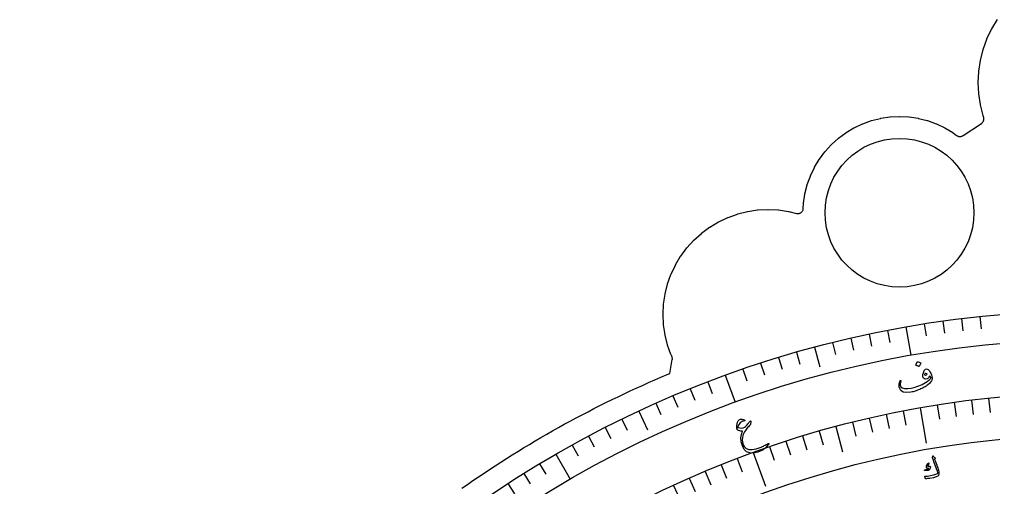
# Model space of a CAD drawing. Header units: millimetres. Extents: x -59 to 59, y -59 to 76.
# Drawn here: x -57.8 to -5.3, y 48.3 to 73.5 of the extents above; entities that cross this region are included whole.
import ezdxf

# ---------------------------------------------------------------- set-up
doc = ezdxf.new("R2010")
doc.units = ezdxf.units.MM
for name, color, linetype in [('CUT_INNER', 6, 'Continuous'), ('CUT_OUTER', 1, 'Continuous'), ('ENGRAVE', 7, 'Continuous'), ('ENGRAVE_FINE', 8, 'Continuous'), ('TEXT', 5, 'Continuous')]:
    doc.layers.add(name, color=color, linetype=linetype)

msp = doc.modelspace()

# ---------------------------------------------------------------- linework, layer by layer
at = {"layer": 'CUT_INNER'}
msp.add_circle((-10.384, 63.1014), 4.012, dxfattribs=at)
at = {"layer": 'CUT_OUTER'}
msp.add_lwpolyline([(-33.9727, 48.2375), (-33.6761, 48.445), (-33.3782, 48.6508), (-33.079, 48.8547), (-32.7786, 49.0567), (-32.477, 49.2569), (-32.1742, 49.4553), (-31.8701, 49.6517), (-31.5649, 49.8464), (-31.2584, 50.0391), (-30.9508, 50.23), (-30.642, 50.4189), (-30.3321, 50.606), (-30.021, 50.7911), (-29.7088, 50.9744), (-29.3954, 51.1557), (-29.081, 51.3351), (-28.7655, 51.5126), (-28.4488, 51.6881), (-28.1312, 51.8617), (-27.8124, 52.0334), (-27.4926, 52.203), (-27.1718, 52.3707), (-26.8499, 52.5365), (-26.5271, 52.7002), (-26.2032, 52.862), (-25.8784, 53.0218), (-25.5525, 53.1796), (-25.2258, 53.3354), (-24.898, 53.4891), (-24.5693, 53.6409), (-24.2397, 53.7907), (-23.9092, 53.9384), (-23.5778, 54.0841), (-23.2455, 54.2277), (-22.9124, 54.3693), (-22.7531, 54.4359), (-22.6293, 55.1787), (-22.6258, 55.2088), (-22.6254, 55.2392), (-22.6281, 55.2694), (-22.6338, 55.2992), (-22.6424, 55.3282), (-22.654, 55.3563), (-22.6937, 55.4402), (-22.6993, 55.4538), (-22.8816, 55.9633), (-22.8859, 55.9774), (-23.0174, 56.5023), (-23.0202, 56.5167), (-23.0996, 57.0519), (-23.1011, 57.0666), (-23.1276, 57.607), (-23.1276, 57.6217), (-23.1011, 58.1622), (-23.0996, 58.1768), (-23.0202, 58.7121), (-23.0174, 58.7265), (-22.8859, 59.2514), (-22.8816, 59.2655), (-22.6993, 59.775), (-22.6937, 59.7886), (-22.4624, 60.2777), (-22.4554, 60.2907), (-22.1772, 60.7548), (-22.1691, 60.7671), (-21.8467, 61.2017), (-21.8374, 61.2131), (-21.474, 61.614), (-21.4636, 61.6244), (-21.0627, 61.9878), (-21.0513, 61.9971), (-20.6167, 62.3195), (-20.6044, 62.3276), (-20.1403, 62.6058), (-20.1273, 62.6127), (-19.6382, 62.8441), (-19.6246, 62.8497), (-19.1151, 63.032), (-19.101, 63.0363), (-18.5761, 63.1678), (-18.5617, 63.1706), (-18.0265, 63.25), (-18.0118, 63.2515), (-17.4714, 63.278), (-17.4566, 63.278), (-16.9162, 63.2515), (-16.9015, 63.25), (-16.3663, 63.1706), (-16.3519, 63.1678), (-15.9368, 63.0638), (-15.9079, 63.0581), (-15.8786, 63.0552), (-15.8492, 63.0552), (-15.8199, 63.0581), (-15.791, 63.0638), (-15.7628, 63.0724), (-15.7356, 63.0836), (-15.7097, 63.0975), (-15.6852, 63.1139), (-15.6624, 63.1325), (-15.6416, 63.1533), (-15.6229, 63.1761), (-15.6066, 63.2006), (-15.5927, 63.2265), (-15.5814, 63.2537), (-15.5729, 63.2819), (-15.5672, 63.3108), (-15.5643, 63.3401), (-15.5514, 63.6029), (-15.5499, 63.6176), (-15.4773, 64.107), (-15.4744, 64.1214), (-15.3542, 64.6014), (-15.35, 64.6155), (-15.1833, 65.0814), (-15.1776, 65.0949), (-14.9661, 65.5422), (-14.9591, 65.5552), (-14.7048, 65.9796), (-14.6966, 65.9918), (-14.4019, 66.3892), (-14.3925, 66.4006), (-14.0602, 66.7672), (-14.0498, 66.7776), (-13.6832, 67.1099), (-13.6719, 67.1193), (-13.2744, 67.414), (-13.2622, 67.4222), (-12.8378, 67.6765), (-12.8248, 67.6835), (-12.3775, 67.895), (-12.364, 67.9007), (-11.8981, 68.0673), (-11.884, 68.0716), (-11.4041, 68.1918), (-11.3896, 68.1947), (-10.9002, 68.2673), (-10.8855, 68.2688), (-10.3914, 68.293), (-10.3766, 68.293), (-9.8825, 68.2688), (-9.8678, 68.2673), (-9.3784, 68.1947), (-9.3639, 68.1918), (-8.884, 68.0716), (-8.8699, 68.0673), (-8.404, 67.9007), (-8.3905, 67.895), (-7.9432, 67.6835), (-7.9302, 67.6765), (-7.5058, 67.4222), (-7.4936, 67.414), (-7.3009, 67.2711), (-7.2754, 67.2541), (-7.2484, 67.2399), (-7.2201, 67.2285), (-7.1907, 67.22), (-7.1607, 67.2145), (-7.1302, 67.2121), (-7.0997, 67.2129), (-7.0694, 67.2167), (-7.0396, 67.2236), (-7.0107, 67.2335), (-6.983, 67.2463), (-6.9567, 67.2618), (-5.9633, 67.9185), (-5.9403, 67.9354), (-5.919, 67.9543), (-5.8996, 67.9752), (-5.8822, 67.9978), (-5.8671, 68.0219), (-5.8544, 68.0474), (-5.8441, 68.074), (-5.8364, 68.1014), (-5.8313, 68.1295), (-5.8289, 68.1579), (-5.8292, 68.1864), (-5.8323, 68.2147), (-5.8379, 68.2426), (-5.8463, 68.2699), (-5.8693, 68.3343), (-5.8736, 68.3484), (-6.0163, 68.9182), (-6.0192, 68.9326), (-6.1054, 69.5137), (-6.1068, 69.5283), (-6.1356, 70.115), (-6.1356, 70.1297), (-6.1068, 70.7165), (-6.1054, 70.7311), (-6.0192, 71.3122), (-6.0163, 71.3266), (-5.8736, 71.8964), (-5.8693, 71.9105), (-5.6714, 72.4636), (-5.6658, 72.4772), (-5.4146, 73.0082), (-5.4077, 73.0212), (-5.1057, 73.5251)], dxfattribs=at)
at = {"layer": 'ENGRAVE'}
for points in [[(-10.0403, 56.9416), (-9.7714, 55.4164)], [(-14.9649, 55.8498), (-14.6786, 54.7813)], [(-19.7756, 54.333), (-19.2459, 52.8777)], [(-9.2719, 52.5838), (-8.9339, 50.6664)], [(-24.4358, 52.4027), (-23.9683, 51.4001)], [(-13.8196, 51.5756), (-13.4501, 50.1965)], [(-28.91, 50.0736), (-28.1356, 48.7323)], [(-18.2622, 50.1749), (-17.5963, 48.3453)], [(-22.5657, 48.3923), (-21.9623, 47.0983)]]:
    msp.add_lwpolyline(points, dxfattribs=at)
for radius in [57.82, 57.82, 56.2713, 53.395, 53.395, 51.1235]:
    msp.add_circle((0, 0), radius, dxfattribs=at)
at = {"layer": 'ENGRAVE_FINE'}
for points in [[(-8.047, 57.2573), (-7.9546, 56.6)], [(-7.0465, 57.389), (-6.9656, 56.7302)], [(-6.0438, 57.5033), (-5.9745, 56.8431)], [(-11.0326, 56.7577), (-10.9059, 56.1061)], [(-9.045, 57.1081), (-8.9412, 56.4526)], [(-13.0067, 56.3381), (-12.8574, 55.6913)], [(-12.0215, 56.5565), (-11.8835, 55.9072)], [(-13.9879, 56.1025), (-13.8273, 55.4585)], [(-16.9049, 55.2935), (-16.7109, 54.6588)], [(-15.9374, 55.5802), (-15.7544, 54.9421)], [(-18.8244, 54.6699), (-18.6083, 54.0423)], [(-17.8674, 54.9901), (-17.6623, 54.3588)], [(-21.6598, 53.6098), (-21.4111, 52.9944)], [(-20.7208, 53.9796), (-20.483, 53.36)], [(-22.5921, 53.2236), (-22.3327, 52.6126)], [(-5.5813, 53.1025), (-5.4999, 52.328)], [(-23.5175, 52.8212), (-23.2475, 52.2148)], [(-8.3528, 52.7376), (-8.231, 51.9684)], [(-7.4311, 52.8754), (-7.3228, 52.1041)], [(-6.5072, 52.997), (-6.4123, 52.224)], [(-12.0113, 52.0265), (-11.8361, 51.2677)], [(-11.1014, 52.2282), (-10.9395, 51.4664)], [(-10.1882, 52.414), (-10.0396, 51.6495)], [(-26.2497, 51.518), (-25.9484, 50.9266)], [(-25.3466, 51.9683), (-25.0557, 51.3717)], [(-12.9174, 51.8089), (-12.729, 51.0533)], [(-27.1448, 51.052), (-26.8332, 50.466)], [(-15.6112, 51.0619), (-15.3835, 50.3171)], [(-14.7177, 51.3266), (-14.503, 50.5779)], [(-28.0317, 50.5705), (-27.7099, 49.99)], [(-17.3837, 50.486), (-17.1302, 49.7496)], [(-16.5, 50.7817), (-16.2593, 50.041)], [(-29.7795, 49.5614), (-29.4376, 48.9925)], [(-20.0021, 49.507), (-19.7104, 48.7849)], [(-19.1351, 49.8485), (-18.856, 49.1215)], [(-30.6399, 49.0341), (-30.2882, 48.4712)], [(-20.8631, 49.1504), (-20.5588, 48.4335)], [(-31.491, 48.4919), (-31.1295, 47.9353)], [(-21.7177, 48.7788), (-21.4009, 48.0673)]]:
    msp.add_lwpolyline(points, dxfattribs=at)
at = {"layer": 'TEXT'}
for points in [[(-8.9724, 54.669), (-8.9304, 54.6789), (-8.8856, 54.6696), (-8.8379, 54.6411), (-8.7875, 54.5932), (-8.739, 54.5281), (-8.6972, 54.4479), (-8.6621, 54.3526), (-8.6335, 54.2422), (-8.6258, 54.2018), (-8.6226, 54.1636), (-8.6238, 54.1276), (-8.6293, 54.0939), (-8.6568, 54.0241), (-8.703, 53.9542), (-8.7679, 53.8842), (-8.8514, 53.814), (-8.8994, 53.7798), (-8.9493, 53.7467), (-9.001, 53.7148), (-9.0546, 53.6839), (-9.1103, 53.6542), (-9.1681, 53.6255), (-9.228, 53.5978), (-9.2901, 53.5712), (-9.3527, 53.5461), (-9.4141, 53.5228), (-9.4744, 53.5014), (-9.5334, 53.4819), (-9.5915, 53.4644), (-9.6487, 53.449), (-9.7051, 53.4358), (-9.7607, 53.4246), (-9.9966, 53.4007), (-10.1789, 53.4296), (-10.3079, 53.5119), (-10.3835, 53.648), (-10.3915, 53.6815), (-10.397, 53.7203), (-10.4, 53.7645), (-10.4005, 53.8141), (-10.3963, 53.8694), (-10.3863, 53.9243), (-10.3705, 53.9786), (-10.3488, 54.0324), (-10.3452, 54.0388), (-10.3406, 54.0437), (-10.3349, 54.0473), (-10.328, 54.0494), (-10.3212, 54.0498), (-10.3152, 54.048), (-10.3103, 54.0442), (-10.3063, 54.0384), (-10.3036, 54.0315), (-10.3027, 54.0249), (-10.3033, 54.0186), (-10.3057, 54.0124), (-10.3412, 53.8903), (-10.3418, 53.7917), (-10.3078, 53.7166), (-10.2394, 53.6649), (-10.1026, 53.6233), (-9.9394, 53.6139), (-9.7496, 53.6366), (-9.5329, 53.6909), (-9.4391, 53.7218), (-9.3459, 53.7573), (-9.2532, 53.7974), (-9.1611, 53.8421), (-9.0697, 53.8914), (-8.9791, 53.9452), (-8.8892, 54.0035), (-8.8, 54.0665), (-8.7532, 54.1044), (-8.7193, 54.1427), (-8.6985, 54.1812), (-8.6906, 54.2201), (-8.7021, 54.2442), (-8.7174, 54.2655), (-8.7366, 54.284), (-8.7598, 54.2997), (-8.7623, 54.3002), (-8.765, 54.2983), (-8.7678, 54.294), (-8.7708, 54.2871), (-8.7933, 54.2336), (-8.8214, 54.1915), (-8.8551, 54.1609), (-8.8945, 54.1417), (-8.97, 54.1282), (-9.0319, 54.1406), (-9.0803, 54.1789), (-9.1153, 54.2433), (-9.125, 54.3037), (-9.1172, 54.3808), (-9.0916, 54.4746), (-9.0482, 54.5852), (-9.0333, 54.6132), (-9.0157, 54.6365), (-8.9954, 54.6551), (-8.9724, 54.669)], [(-9.4261, 55.0554), (-9.4238, 55.0585), (-9.4204, 55.0607), (-9.4156, 55.0621), (-9.4096, 55.0626), (-9.3651, 55.0531), (-9.3224, 55.0396), (-9.2815, 55.0219), (-9.2425, 55.0001), (-9.2384, 54.9964), (-9.2362, 54.9925), (-9.2359, 54.9882), (-9.2375, 54.9836), (-9.311, 54.8069), (-9.3141, 54.8025), (-9.3188, 54.8007), (-9.325, 54.8017), (-9.3327, 54.8054), (-9.3394, 54.8086), (-9.35, 54.8132), (-9.3644, 54.8194), (-9.3826, 54.8271), (-9.4049, 54.8363), (-9.4316, 54.8469), (-9.4627, 54.8588), (-9.4981, 54.8721), (-9.5029, 54.8746), (-9.5056, 54.8773), (-9.5062, 54.8805), (-9.5046, 54.884)], [(-8.9004, 54.3762), (-8.8941, 54.3869), (-8.8934, 54.3968), (-8.8983, 54.4057), (-8.9087, 54.4137), (-8.9485, 54.4307), (-8.9812, 54.431), (-9.0068, 54.4146), (-9.0253, 54.3815), (-9.0269, 54.3721), (-9.0262, 54.3641), (-9.0234, 54.3575), (-9.0183, 54.3524), (-8.9856, 54.3387), (-8.955, 54.3381), (-8.9266, 54.3506), (-8.9004, 54.3762)], [(-19.0225, 51.93), (-18.9939, 51.9501), (-18.9591, 51.9622), (-18.9184, 51.9663), (-18.8715, 51.9624), (-18.8467, 51.9577), (-18.8235, 51.9523), (-18.8019, 51.9462), (-18.7819, 51.9393), (-18.7635, 51.9319), (-18.7469, 51.9239), (-18.7319, 51.9155), (-18.7186, 51.9066), (-18.7084, 51.897), (-18.7082, 51.8889), (-18.718, 51.8822), (-18.7377, 51.8771), (-18.8614, 51.8413), (-18.9638, 51.7744), (-19.0446, 51.6766), (-19.1037, 51.5479), (-19.1041, 51.5409), (-19.1016, 51.5345), (-19.0963, 51.529), (-19.0881, 51.5242), (-18.9946, 51.4965), (-18.9021, 51.4894), (-18.8103, 51.5029), (-18.7193, 51.5369), (-18.704, 51.5461), (-18.6856, 51.5616), (-18.6641, 51.5833), (-18.6394, 51.6112), (-18.5956, 51.6655), (-18.5568, 51.7134), (-18.5231, 51.7549), (-18.4944, 51.7901), (-18.4708, 51.8188), (-18.4524, 51.8413), (-18.439, 51.8573), (-18.4308, 51.867), (-18.4177, 51.8769), (-18.4083, 51.8756), (-18.4026, 51.8631), (-18.4005, 51.8393), (-18.4021, 51.7746), (-18.406, 51.7254), (-18.4124, 51.6917), (-18.4211, 51.6736), (-18.4555, 51.6392), (-18.4912, 51.6008), (-18.528, 51.5583), (-18.5661, 51.5118), (-18.6053, 51.4614), (-18.6457, 51.4068), (-18.6872, 51.3483), (-18.7299, 51.2858), (-18.8078, 51.1404), (-18.8509, 50.9875), (-18.8591, 50.8272), (-18.8328, 50.6594), (-18.8027, 50.574), (-18.7601, 50.5), (-18.705, 50.4374), (-18.6375, 50.3863), (-18.4979, 50.3358), (-18.3187, 50.3318), (-18.0998, 50.3739), (-17.8407, 50.4615), (-17.8017, 50.478), (-17.7599, 50.4967), (-17.7155, 50.5174), (-17.6683, 50.5401), (-17.6185, 50.565), (-17.5663, 50.592), (-17.5116, 50.6213), (-17.4545, 50.6527), (-17.4444, 50.6574), (-17.4364, 50.6595), (-17.4305, 50.6588), (-17.4268, 50.6555), (-17.4295, 50.6317), (-17.4579, 50.5873), (-17.5118, 50.5221), (-17.5911, 50.4361), (-17.6403, 50.3869), (-17.6846, 50.3475), (-17.7241, 50.3179), (-17.7587, 50.2982), (-17.8925, 50.2389), (-18.0167, 50.1928), (-18.1313, 50.16), (-18.2364, 50.1406), (-18.4496, 50.1437), (-18.6232, 50.2092), (-18.7573, 50.3377), (-18.8518, 50.5295), (-18.9074, 50.7473), (-18.9244, 50.9512), (-18.9024, 51.1413), (-18.8412, 51.3176), (-18.9253, 51.3233), (-18.9962, 51.3343), (-19.0537, 51.3508), (-19.098, 51.3727), (-19.1117, 51.3831), (-19.1231, 51.3958), (-19.1322, 51.4107), (-19.1391, 51.428), (-19.1495, 51.4772), (-19.1553, 51.5254), (-19.1564, 51.5725), (-19.1527, 51.6184), (-19.1338, 51.7152), (-19.1058, 51.7995), (-19.0687, 51.8711), (-19.0225, 51.93)], [(-8.5636, 49.9705), (-8.5527, 49.9564), (-8.5415, 49.9432), (-8.5301, 49.9309), (-8.5186, 49.9194), (-8.5067, 49.9089), (-8.4943, 49.8992), (-8.4816, 49.8905), (-8.4685, 49.8826), (-8.4632, 49.8778), (-8.4606, 49.8717), (-8.4608, 49.8641), (-8.4638, 49.8552), (-8.4828, 49.8073), (-8.4846, 49.8022), (-8.4858, 49.7979), (-8.4863, 49.7945), (-8.4862, 49.7919), (-8.4423, 49.6788), (-8.4034, 49.5765), (-8.3696, 49.4849), (-8.3409, 49.4041), (-8.3173, 49.334), (-8.299, 49.275), (-8.2859, 49.2268), (-8.2779, 49.1895), (-8.266, 49.1187), (-8.2635, 49.0961), (-8.262, 49.0731), (-8.2617, 49.0499), (-8.2623, 49.0264), (-8.2642, 49.0027), (-8.2672, 48.9786), (-8.2715, 48.9542), (-8.2771, 48.9296), (-8.3146, 48.888), (-8.4061, 48.8485), (-8.5513, 48.8107), (-8.7504, 48.7742), (-8.813, 48.7652), (-8.8712, 48.7583), (-8.925, 48.7537), (-8.9744, 48.7514), (-8.9792, 48.7524), (-8.9828, 48.7547), (-8.9854, 48.758), (-8.9869, 48.7625), (-8.9922, 48.7843), (-8.997, 48.8042), (-9.0011, 48.8222), (-9.0045, 48.8382), (-9.0074, 48.8525), (-9.0097, 48.8652), (-9.0114, 48.8763), (-9.0126, 48.8859), (-9.0129, 48.8913), (-9.0116, 48.8946), (-9.0086, 48.8959), (-9.0038, 48.895), (-8.9684, 48.8909), (-8.9237, 48.8914), (-8.8698, 48.8963), (-8.8067, 48.9055), (-8.6192, 48.939), (-8.4739, 48.9736), (-8.371, 49.0096), (-8.3104, 49.0473), (-8.3179, 49.0913), (-8.3404, 49.1697), (-8.3779, 49.2825), (-8.4305, 49.4297), (-8.4846, 49.5769), (-8.5261, 49.6881), (-8.5549, 49.7633), (-8.571, 49.8026), (-8.5758, 49.8133), (-8.5802, 49.8234), (-8.5844, 49.8327), (-8.5882, 49.8413), (-8.5918, 49.8492), (-8.5949, 49.8561), (-8.5978, 49.8623), (-8.6003, 49.8675), (-8.6049, 49.8791), (-8.6073, 49.8905), (-8.6073, 49.9017), (-8.6051, 49.9128), (-8.5866, 49.9725), (-8.585, 49.9765), (-8.5829, 49.9794), (-8.5804, 49.981), (-8.5776, 49.9814), (-8.5737, 49.9801), (-8.5701, 49.9779), (-8.5668, 49.9747), (-8.5636, 49.9705)], [(-8.8056, 49.6188), (-8.8028, 49.619), (-8.8002, 49.6183), (-8.7979, 49.6168), (-8.7958, 49.6146), (-8.7949, 49.6124), (-8.7942, 49.61), (-8.794, 49.6074), (-8.794, 49.6045), (-8.811, 49.5226), (-8.8134, 49.5142), (-8.8162, 49.5075), (-8.8196, 49.5027), (-8.8235, 49.4995), (-8.8408, 49.4911), (-8.8552, 49.4816), (-8.8665, 49.4709), (-8.8748, 49.4591), (-8.8759, 49.4535), (-8.8721, 49.4484), (-8.8636, 49.4438), (-8.8503, 49.4397), (-8.8417, 49.4383), (-8.8328, 49.4372), (-8.8237, 49.4363), (-8.8143, 49.4357), (-8.8046, 49.4353), (-8.7945, 49.4351), (-8.784, 49.4352), (-8.7731, 49.4356), (-8.7335, 49.4269), (-8.7161, 49.3977), (-8.721, 49.348), (-8.748, 49.2778), (-8.7605, 49.2561), (-8.7732, 49.2387), (-8.7864, 49.2255), (-8.7999, 49.2164), (-8.8154, 49.2102), (-8.8374, 49.2049), (-8.8659, 49.2004), (-8.9009, 49.1968), (-8.9189, 49.1953), (-8.936, 49.1945), (-8.9524, 49.1944), (-8.9679, 49.195), (-8.9826, 49.1961), (-8.9963, 49.1973), (-9.0092, 49.1987), (-9.0212, 49.2002), (-9.0288, 49.2028), (-9.0346, 49.2063), (-9.0385, 49.2107), (-9.0405, 49.216), (-9.0407, 49.2219), (-9.0387, 49.2264), (-9.0346, 49.2297), (-9.0284, 49.2316), (-9.0085, 49.2367), (-8.9858, 49.2421), (-8.9604, 49.2477), (-8.9322, 49.2537), (-8.8796, 49.2648), (-8.8388, 49.2753), (-8.81, 49.2854), (-8.793, 49.2951), (-8.7909, 49.2972), (-8.7901, 49.2997), (-8.7904, 49.3025), (-8.7919, 49.3057), (-8.7935, 49.3075), (-8.7962, 49.309), (-8.8, 49.3101), (-8.8048, 49.3108), (-8.8487, 49.3134), (-8.8672, 49.3153), (-8.8834, 49.3191), (-8.8973, 49.3248), (-8.909, 49.3323), (-8.9194, 49.3418), (-8.9264, 49.3523), (-8.9301, 49.3637), (-8.9304, 49.3761), (-8.9186, 49.4624), (-8.8938, 49.5316), (-8.8562, 49.5838), (-8.8056, 49.6188)]]:
    msp.add_lwpolyline(points, close=True, dxfattribs=at)

doc.saveas('drawing.dxf')
